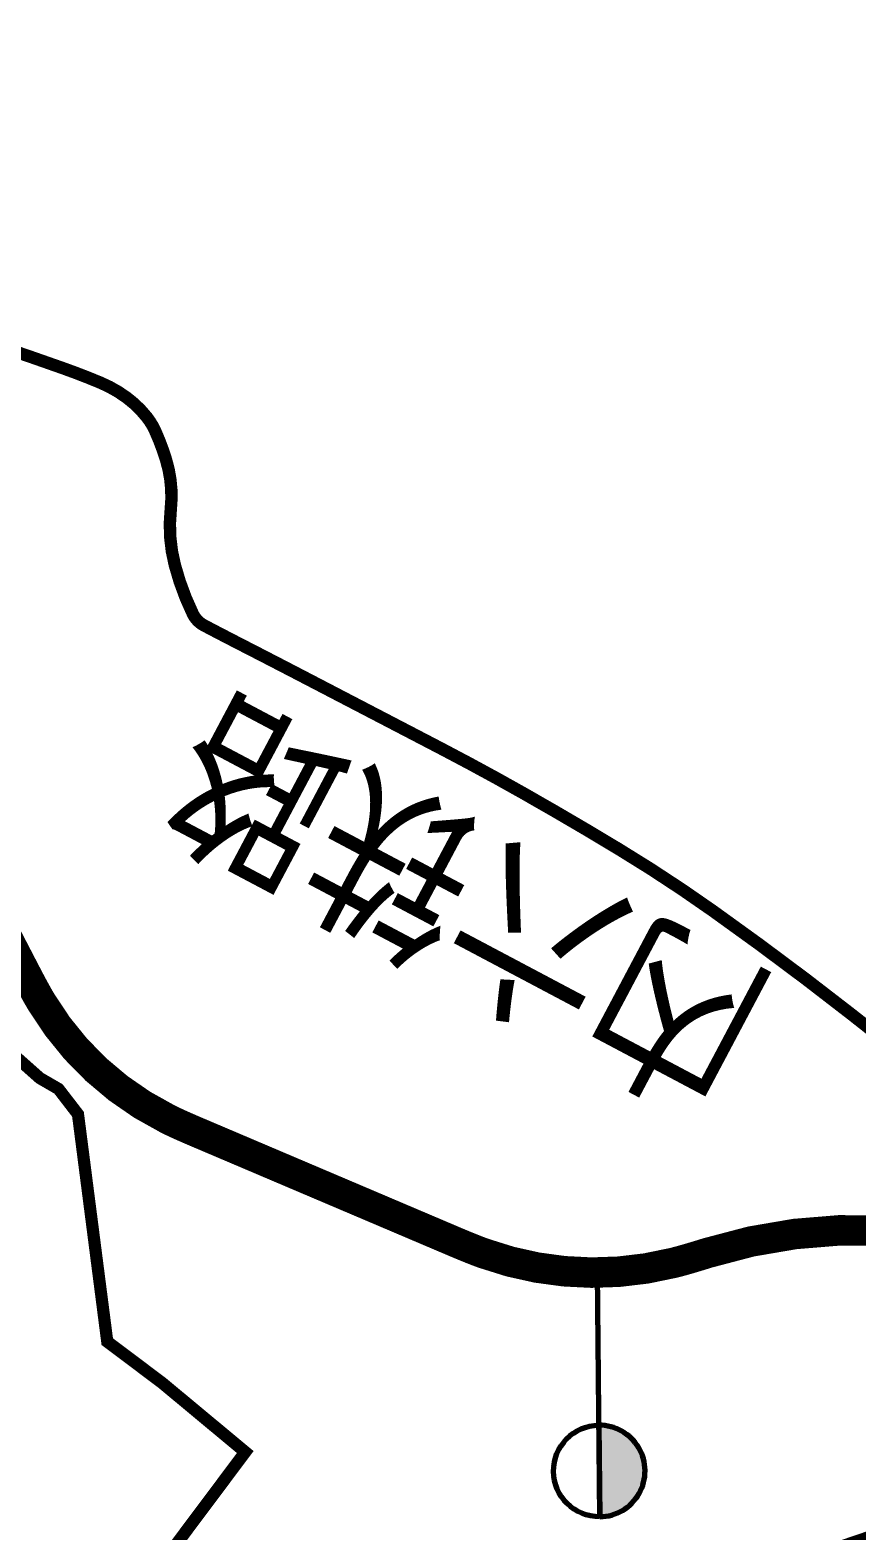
# Model space of a CAD drawing. Header units: millimetres. Extents: x 35362846 to 35427064, y 2977703 to 3025069.
# Drawn here: x 35401840 to 35405906, y 2982139 to 2989517 of the extents above; entities that cross this region are included whole.
import ezdxf
from ezdxf.enums import TextEntityAlignment as Align

# ---------------------------------------------------------------- set-up
doc = ezdxf.new("R2010")
doc.units = ezdxf.units.MM
doc.linetypes.add('ACAD_ISO03W100', pattern=[30, 12, -18])
for name, color, linetype, lineweight in [('station', 1, 'Continuous', 70), ('zhix', 7, 'Continuous', 100), ('布线1', 3, 'Continuous', 40)]:
    doc.layers.add(name, color=color, linetype=linetype, lineweight=lineweight)
doc.styles.add('GTF_XW', font='SIMHEI.TTF', dxfattribs={"width": 0.85})

# ---------------------------------------------------------------- blocks, each defined once
blk = doc.blocks.new('公里标')
at = {"layer": 'station'}
h = blk.add_hatch(color=256, dxfattribs=at)
edge = h.paths.add_edge_path()
edge.add_arc((-5.168849154029917e-16, 13), 3, 89.99999999999999, 270)
edge.add_line((1.148068456708479e-16, 10), (1.836909530733566e-16, 16))
blk.add_line((0, 16), (0, 0), dxfattribs=at)
blk.add_lwpolyline([(1.836909530733566e-16, 16, 1), (1.148068456708479e-16, 10)], format="xyb", close=True, dxfattribs=at)
blk.add_lwpolyline([(1.836909530733566e-16, 16, -1), (1.148068456708479e-16, 10, -15.34090689394177)], format="xyb", dxfattribs=at)

msp = doc.modelspace()

# ---------------------------------------------------------------- linework, layer by layer
at = {"color": 7, "linetype": 'ACAD_ISO03W100', "lineweight": 30, "ltscale": 10, "const_width": 60, "flags": 128}
msp.add_lwpolyline([(35418866.23188419, 2978378.983100739, 0.004080390774962373), (35418596.80560994, 2978693.138592005, 0.004791158972414836), (35418362.63645521, 2978956.577644102, 0.0003543143396224617), (35418239.15833521, 2979092.643811226, 0.003996350825637037), (35418228.10610276, 2979104.611842001, 0.06792216720668592), (35418130.92730086, 2979183.442931853, 0.05122509009407319), (35417981.35870609, 2979254.503733034, 0.009161870442463131), (35417860.07802561, 2979295.078857094, 0.01707140915295505), (35417793.92314001, 2979313.415354951, 0.003190866783669734), (35417664.47608376, 2979343.706254333, -0.002778571129377124), (35417515.79295195, 2979378.369149003, -0.005390348508511269), (35417279.62852211, 2979437.510805678, 0.004922091774080632), (35417021.05884513, 2979502.520708736, 0.03766326368203753), (35416897.71776866, 2979522.574886249, -0.03127973789751583), (35416748.97497919, 2979544.81619385, -0.05325594544248923), (35416561.68233379, 2979606.338739559, -0.06044425330420561), (35416412.98882862, 2979696.388619166, -0.007587952049075873), (35416234.34221566, 2979840.986118291, 0.006847103826226052), (35416036.60601101, 2980001.520319861, 0.0002694841232497695), (35415709.94511141, 2980259.097167061, -0.0002839571429885947), (35415399.92287777, 2980503.56870688, -0.004910757436677794), (35414938.60201403, 2980875.186126807, 0.01242290099839131), (35414754.0321868, 2981019.348725984, 0.02283920785058208), (35414739.99865586, 2981028.797451615, 0.00154275051017558), (35414525.78405131, 2981158.319618985, 0.01064144412683838), (35414147.83666477, 2981374.444351047, 0.0411038015925386), (35414044.57201701, 2981420.066358992, 0.06901478735395306), (35413989.47676188, 2981431.007699836, 0.03057829919438446), (35413863.18277305, 2981430.640230271, 0.03115158032553353), (35413746.06450457, 2981415.765441774, 0.02352594824960919), (35413594.12206817, 2981379.281346871, 0.09893002272265368), (35413417.57796877, 2981287.388981423, -0.09833410361813323), (35413240.0938972, 2981194.740938697, -0.04073514951179148), (35413083.48446786, 2981162.401515414, -0.05725052501045713), (35412969.52171671, 2981161.508758481, -0.03270727793196476), (35412844.62369458, 2981183.197089074, -0.06828361646879477), (35412787.89073737, 2981205.442285902, -0.006478438074403096), (35412708.22453558, 2981251.373256624, -0.006309920406218688), (35412627.66362084, 2981300.607127408, -0.007109575991234364), (35412453.01518252, 2981413.88843892, 0.01611211822854788), (35412375.04679694, 2981462.489320033, 0.006030743815692963), (35412355.65837151, 2981473.414027786, -0.001887386070859928), (35412293.42165814, 2981507.805937909, -0.03105938240227661), (35412115.76502267, 2981621.856179755, 0.05856159453818595), (35412018.12451634, 2981677.220603646, 0.07455818074380485), (35411972.8244367, 2981688.787045053, 0.02337222160871421), (35411824.64262813, 2981696.857779822, 0.03135944549089919), (35411658.60301311, 2981687.71255882, -0.0463726283427951), (35411546.05289105, 2981684.893440361, -0.01368638983780291), (35411441.82575372, 2981694.825702127, -0.01534786425170592), (35411349.54784179, 2981709.062222291, -0.00976499348540072), (35411222.87011665, 2981735.175858699, -0.00987603663534932), (35411098.72703619, 2981765.894819245, -0.01030393016335393), (35410982.8733958, 2981799.57735917, -0.003731720133359769), (35410665.74687479, 2981901.513048687, -0.01110241373182045), (35410325.743139, 2982022.041961506, -0.01959314859961788), (35410137.58445885, 2982102.050798432, -0.04625340091059676), (35410000.48362401, 2982183.059563553, 0.02780559995024925), (35409777.84486997, 2982325.928409726, 0.03888832751264433), (35409136.99918783, 2982625.428209243, -0.0418923695215447), (35408543.64225224, 2982907.082846744, -0.01207247956551466), (35408137.33008946, 2983156.791692346, 0.01632502749625514), (35407835.26338662, 2983338.913571144, 0.005319043244153008), (35407527.35871381, 2983506.834208597, -0.00927807294379759), (35407351.59706678, 2983604.501959291, -0.002426614319821954), (35407251.1358223, 2983663.445541859, -0.001071698242231496), (35407024.60485709, 2983798.497345647, -0.00568889787826118), (35406755.88853639, 2983963.663975924, -0.02367371918022087), (35406693.72242855, 2984007.098111172, -0.02877270487347326), (35406654.47151951, 2984041.157932368, 0.01370735609953618), (35406574.3225702, 2984115.053130686, 0.009110022828397695), (35406364.53488815, 2984291.464848995, 0.004020945570543051), (35405878.93236448, 2984678.506251221, 0.01189313492539639), (35405195.87875819, 2985188.240963161, 0.01831295251905008), (35404733.0118413, 2985491.957033847, 0.007203943023221069), (35404263.51830131, 2985766.830671012, 0.008684135356926779), (35403866.99192404, 2985982.369156811, 0.0001587498441745463), (35403714.40878296, 2986061.84539032, 4.587178485826644e-05), (35403186.24727278, 2986336.674999645, 0.001519740174840285), (35402876.07169668, 2986496.8431113, -0.002618506044703923), (35402696.25449477, 2986590.198001479, -0.1600914726806412), (35402640.28726461, 2986648.007429518, -0.04925000983831206), (35402551.83922194, 2986887.852608713, -0.09116253631834496), (35402531.92367198, 2987159.974699297, 0.1015866048264373), (35402508.96602634, 2987404.238161814, 0.0319386772966147), (35402455.35593578, 2987546.645641536, 0.06123810348110702), (35402414.01816278, 2987614.643949101, 0.06605584865704194), (35402315.73767542, 2987710.00590387, 0.06061078817768876), (35402186.11290542, 2987783.765933847, 0.01378746699138457), (35402000.74679083, 2987855.382846147, 0.005566294642696784), (35401535.15668325, 2988014.849530458, 0.005932663538232684), (35401024.88137181, 2988176.609511487, 0.06087504578406422), (35400973.30764547, 2988185.649434596, 0.03322404700854784), (35400911.09817819, 2988184.74703242, 0.007665120148548121), (35400642.95485242, 2988158.855956026, 0.01659302102936802), (35400459.28766552, 2988132.078869399, -0.0610929767666767), (35400408.78063299, 2988129.251563237, -0.01497639310374365), (35400290.68439594, 2988140.631473307, 0.003436963406389244), (35399777.47632167, 2988202.066746309, 0.001664530548268404), (35399411.45819705, 2988242.098665789, -0.004914357185530608), (35399287.57314523, 2988256.463572484, -0.04713084881569367), (35399187.23961471, 2988278.843070697, -0.01770856664424592), (35398930.63179399, 2988372.240155508, -0.0001110404689541234), (35398779.74128723, 2988433.331541061, -6.447504204309108e-05), (35398519.91097631, 2988538.635812269, -0.000203487876028982), (35398073.49237251, 2988719.839365959, -0.0004058527559001428), (35397849.77630614, 2988810.964554793, -0.03413791731482205), (35397734.2986614, 2988867.584489599, -0.04879728087617382), (35397661.06672374, 2988920.046153071, -0.02693835570744377), (35397646.38583106, 2988934.367845058, -0.001673464190031993), (35397423.7919879, 2989177.868919099, -0.0102108112385725), (35396545.84530416, 2990185.347605452, -0.1116166353948794), (35396489.34749098, 2990295.458984915, -0.002029740606815984), (35396470.06788492, 2990371.695851326, -0.0007239774681340016), (35396417.19380172, 2990585.726924416, -0.0003681586298127792), (35396317.11061049, 2990994.692199707, -0.001366020093266133), (35396290.51940337, 2991105.006279758, -0.05022184209249123), (35396256.8786247, 2991355.600648649, 0.03422871248738654), (35396219.33285746, 2991724.174588019, 0.006560775305257035), (35396183.25999376, 2991919.012953997, 0.005860422097011773), (35396137.47101858, 2992136.063291235, 0.0160237494521745), (35396087.78540307, 2992329.295446157, 0.01486266527026389), (35396021.46305817, 2992533.911816332, 0.04216228091036966), (35395954.41879557, 2992681.09054786, 0.02928583961997899), (35395828.83328392, 2992876.903979748, 0.03650288849989528), (35395689.25010556, 2993042.018628746, 0.05227485104687379), (35395572.79860182, 2993138.437561324, 0.02457356259542775), (35395433.61225474, 2993221.487463623, 0.0190917625035663), (35395245.86699849, 2993312.331553086, 0.02472666418132078), (35395060.67687519, 2993382.680593451, -0.02897449996101216), (35394903.11618672, 2993444.069542141, -0.03012366549850303), (35394739.8555951, 2993531.085587956, -0.05900700592198186), (35394665.50733503, 2993589.721984126, -0.01937551479199968), (35394594.53145057, 2993666.46489346, -0.006220107485981355), (35394386.03357295, 2993916.432062416, -0.00942149375005899), (35394243.89217977, 2994098.108626685, 0.01554485863886105), (35394156.38734774, 2994207.173489908, 0.08910572760940731), (35394087.38365244, 2994263.64074625, -0.1004647692034294), (35394027.19660565, 2994315.198631322, -0.04165475797633886), (35394006.99482623, 2994346.103977203, -0.006432157019347623), (35393896.16871364, 2994557.521947512, -0.05468090282659389), (35393773.94412017, 2994881.545868368, 0.1095158418251615), (35393694.99193283, 2995037.122388418, 0.07414350815211893), (35393642.02337725, 2995085.004272066, 0.03813218355890909), (35393521.39525372, 2995152.598993551, 0.0660688813248895), (35393359.15462497, 2995203.245977953, -0.108378071399393), (35393262.48302794, 2995242.594382726, -0.005030484230899208), (35393059.41977329, 2995385.284506752, 0.00304471450735417), (35392724.86250562, 2995622.364218935, 8.323227474345746e-05), (35392471.91919708, 2995799.242706299, 5.910429022702119e-05), (35392115.64655432, 2996048.226455086, 0.004384392981033206), (35391640.43652415, 2996374.08334244, 0.07810158596869592), (35391610.94380106, 2996387.839039743, 0.03774638808181176), (35391594.44061676, 2996391.271645147, 0.002428508986153945), (35391334.84591083, 2996423.82740825, 0.01050584268060696), (35390977.10419895, 2996459.320516342, -0.03685818561222406), (35390875.68320636, 2996474.810961432, -0.03660545095288807), (35390856.57470265, 2996480.688934952, -0.001585997268556518), (35390427.74923594, 2996649.374253763, -0.004242495518320086), (35389970.4767859, 2996835.433483303, -0.02661529251739993), (35389899.50582185, 2996869.55319541, -0.1287355596174808), (35389844.84518532, 2996921.237190455, -0.01413412917559478), (35389504.59772293, 2997503.210343775, -0.01942987886166506), (35389279.00410023, 2997956.340540905, 0.03868556904971648), (35389156.89202316, 2998179.648226276, 0.04049051767193246), (35389062.6011215, 2998301.47283411, 0.03603315070552847), (35388937.06685463, 2998420.583237194, 0.04056137848409505), (35388843.0328739, 2998485.751611628, 0.04928322479735752), (35388757.23839863, 2998524.732563318, 0.1139104428080228), (35388618.70137551, 2998538.791870058, -0.06833527591589844), (35388388.49962287, 2998541.267358339, -0.03560257797487776), (35388043.81676067, 2998617.761447789, -0.1412058638909301), (35387967.47885749, 2998666.704417067, -0.001922897196346353), (35387871.20136166, 2998777.304765701, -0.0005212495250661979), (35387518.03215242, 2999187.040976776, -3.820747170427055e-05), (35386834.2611084, 2999982.128623962, -0.0005240444546960586), (35386784.47335797, 3000040.153582538, -0.01013372622548928), (35386729.86367641, 3000106.6136219, 0.008508650053336597), (35386665.08357192, 3000185.975489432, 0.04751209957476349), (35386585.52732873, 3000263.777093515, -0.0244499175125609), (35386424.39991407, 3000407.447121023, -0.01972914344504811), (35386303.48790614, 3000536.131680161, -0.05343726001583392), (35386266.15410431, 3000589.771596022, -0.06379016559246807), (35386232.65545589, 3000675.159447551, -0.02307394457954464), (35386182.37684919, 3000922.792788087, -0.0003559972478558841), (35386171.49704075, 3000993.131212234, -0.0009486908729570852), (35386167.48326416, 3001019.536369913, -0.00875733124701244), (35386151.00965655, 3001144.14468284, 0.006075338318269813), (35386128.22833512, 3001323.879681033, 0.03837281641918912), (35386094.22497837, 3001479.638403237, 0.04603552504727002), (35386044.45108, 3001602.947644469, 0.05576689178486739), (35385965.93270627, 3001720.962426662, 0.02763124445465823), (35385770.60267173, 3001929.068326494, 0.006079688825332164), (35385451.15576828, 3002226.453708768, 0.01058472784756997), (35385262.06677603, 3002391.070314652, 0.005944150408945205), (35385135.17713752, 3002494.367642618, -0.006059959808868021), (35385010.73522051, 3002595.720260346, -0.01677690225771941), (35384908.36891162, 3002687.175809503, -0.01358951460033359), (35384789.08969229, 3002807.532111771, -0.06617773032623463), (35384707.42105626, 3002921.551156953, -0.04001137906194334), (35384615.33441788, 3003133.760471264, -0.04044364605316388), (35384572.40694543, 3003302.867308736, -0.0406575257651677), (35384557.41592313, 3003475.774179397, -0.08063089889592918), (35384601.0597543, 3003753.812132496, 0.06216967379808195), (35384670.68594315, 3004111.152673019, 0.02066596456410588), (35384677.79012257, 3004374.901937127, 0.05322551751516189), (35384665.42064452, 3004476.844123946, 0.1115143330117879), (35384601.48003465, 3004609.478815769, -0.07874496948507287), (35384499.56310822, 3004789.918181886, -0.02766388353325597), (35384443.97387214, 3004968.56219396, -0.04075489551960429), (35384423.10863033, 3005093.947986276, -0.1518954339877997), (35384467.72060407, 3005295.286748546, 0.1640709144665316), (35384504.7209689, 3005483.317366774, 4.560630924934931e-05), (35384471.68670654, 3005733.967102051, 4.25666072596549e-05), (35384436.24606661, 3006002.509631592, 5.504028418586637e-06), (35384400.01130314, 3006276.866083867, -3.300140696863585e-06), (35384344.0630514, 3006700.475910038, -0.004653984716856598), (35384328.95051533, 3006823.733524799, -0.001802435216272773), (35384294.04250459, 3007142.462776911)], format="xyb", dxfattribs=at)
at = {"color": 7, "lineweight": 30, "const_width": 1}
for points in [[(35406345.64845024, 2984268.155999534, 0.004020945570543354), (35405860.42324559, 2984654.896665924, 0.01189313492534702), (35405178.51326925, 2985163.777934045, 0.01831295251894014), (35404717.48307053, 2985466.28881852, 0.007203943023198276), (35404248.73551131, 2985740.725707505, 0.008684135356933055), (35403853.12464237, 2985955.766553572, 0.0001587498441766024), (35403700.55839672, 2986035.233986729, 4.587178485797057e-05), (35403172.40177048, 2986310.061054692, 0.001519740174844242), (35402862.3882342, 2986470.145492406, -0.002618506044658245), (35402682.29215713, 2986563.645164955, -0.160091472687255), (35402613.29632688, 2986634.912037945, -0.04925000983833235), (35402522.80840259, 2986880.288778465, -0.09116253631913682), (35402502.10094992, 2987163.231269368, 0.1015866048278869), (35402480.27236652, 2987395.481799239, 0.03193867729676308), (35402428.01120637, 2987534.306039712, 0.0612381034774547), (35402390.47650113, 2987596.048515077, 0.06605584865695274), (35402297.86015511, 2987685.914530569, 0.06061078817725701), (35402174.53376373, 2987756.090611304, 0.01378746699106499), (35401990.71067172, 2987827.111370892, 0.005566294642721826), (35401525.75246257, 2987986.361627179, 0.005932663538269682)], [(35406345.64845024, 2984268.155999534, 0.004020945570543354), (35405860.42324559, 2984654.896665924, 0.01189313492534702), (35405178.51326925, 2985163.777934045, 0.01831295251894014), (35404717.48307053, 2985466.28881852, 0.007203943023198276), (35404248.73551131, 2985740.725707505, 0.008684135356933055), (35403853.12464237, 2985955.766553572, 0.0001587498441766024), (35403700.55839672, 2986035.233986729, 4.587178485797057e-05), (35403172.40177048, 2986310.061054692, 0.001519740174844242), (35402862.3882342, 2986470.145492406, -0.002618506044658245), (35402682.29215713, 2986563.645164955, -0.160091472687255), (35402613.29632688, 2986634.912037945, -0.04925000983833235), (35402522.80840259, 2986880.288778465, -0.09116253631913682), (35402502.10094992, 2987163.231269368, 0.1015866048278869), (35402480.27236652, 2987395.481799239, 0.03193867729676308), (35402428.01120637, 2987534.306039712, 0.0612381034774547), (35402390.47650113, 2987596.048515077, 0.06605584865695274), (35402297.86015511, 2987685.914530569, 0.06061078817725701), (35402174.53376373, 2987756.090611304, 0.01378746699106499), (35401990.71067172, 2987827.111370892, 0.005566294642721826), (35401525.75246257, 2987986.361627179, 0.005932663538269682)], [(35406383.42132606, 2984314.773698456, 0.004020945570543333), (35405897.44148337, 2984702.115836517, 0.01189313492544639), (35405213.24424714, 2985212.703992277, 0.01831295251914917), (35404748.54061208, 2985517.625249176, 0.007203943023242969), (35404278.30109131, 2985792.93563452, 0.008684135356918395), (35403880.85920571, 2986008.97176005, 0.0001587498441724933), (35403728.2591692, 2986088.45679391, 4.587178485862849e-05), (35403200.09277508, 2986363.288944599, 0.001519740174836315), (35402889.75515915, 2986523.540730194, -0.002618506044748675), (35402710.21683241, 2986616.750838003, -0.1600914726743846), (35402667.27820234, 2986661.102821088, -0.0492500098385534), (35402580.87004129, 2986895.41643896, -0.09116253631897359), (35402561.74639405, 2987156.718129226, 0.1015866048265772), (35402537.65968617, 2987412.99452439, 0.03193867729648706), (35402482.7006652, 2987558.985243359, 0.06123810348374696), (35402437.55982443, 2987633.239383128, 0.0660558486569356), (35402333.61519573, 2987734.09727717, 0.06061078817840931), (35402197.69204711, 2987811.441256388, 0.01378746699122696), (35402010.78290994, 2987883.654321403, 0.005566294642673229), (35401544.56090394, 2988043.337433739, 0.005932663538195646)], [(35406383.42132606, 2984314.773698456, 0.004020945570543333), (35405897.44148337, 2984702.115836517, 0.01189313492544639), (35405213.24424714, 2985212.703992277, 0.01831295251914917), (35404748.54061208, 2985517.625249176, 0.007203943023242969), (35404278.30109131, 2985792.93563452, 0.008684135356918395), (35403880.85920571, 2986008.97176005, 0.0001587498441724933), (35403728.2591692, 2986088.45679391, 4.587178485862849e-05), (35403200.09277508, 2986363.288944599, 0.001519740174836315), (35402889.75515915, 2986523.540730194, -0.002618506044748675), (35402710.21683241, 2986616.750838003, -0.1600914726743846), (35402667.27820234, 2986661.102821088, -0.0492500098385534), (35402580.87004129, 2986895.41643896, -0.09116253631897359), (35402561.74639405, 2987156.718129226, 0.1015866048265772), (35402537.65968617, 2987412.99452439, 0.03193867729648706), (35402482.7006652, 2987558.985243359, 0.06123810348374696), (35402437.55982443, 2987633.239383128, 0.0660558486569356), (35402333.61519573, 2987734.09727717, 0.06061078817840931), (35402197.69204711, 2987811.441256388, 0.01378746699122696), (35402010.78290994, 2987883.654321403, 0.005566294642673229), (35401544.56090394, 2988043.337433739, 0.005932663538195646)]]:
    msp.add_lwpolyline(points, format="xyb", dxfattribs=at)
at = {"layer": 'zhix', "color": 1, "const_width": 150, "flags": 128}
msp.add_lwpolyline([(35407082.3504847, 2983328.659766432, 0.1993419333709196), (35405173.40445148, 2983506.734341494), (35405172.44788448, 2983506.437905618), (35405171.49269792, 2983506.141901172), (35405170.5375093, 2983505.845903359), (35405169.5823176, 2983505.549915497), (35405168.62712178, 2983505.2539409), (35405167.67192084, 2983504.957982888), (35405166.71671372, 2983504.662044775), (35405165.76149941, 2983504.366129879), (35405164.80627689, 2983504.070241517), (35405163.85104511, 2983503.774383006), (35405162.89580306, 2983503.478557663), (35405161.94054972, 2983503.182768805), (35405160.98528405, 2983502.887019749), (35405160.03000504, 2983502.591313814), (35405159.07471165, 2983502.295654316), (35405158.11940286, 2983502.000044573), (35405157.16407765, 2983501.704487903), (35405156.208735, 2983501.408987625), (35405155.25337388, 2983501.113547056), (35405154.29799327, 2983500.818169515), (35405153.34259215, 2983500.522858321), (35405152.3871695, 2983500.227616792), (35405151.4317243, 2983499.932448247), (35405150.47625553, 2983499.637356007), (35405149.52076217, 2983499.34234339), (35405148.56524321, 2983499.047413716), (35405147.60969763, 2983498.752570306), (35405146.6541244, 2983498.457816479), (35405145.69852253, 2983498.163155557), (35405144.74289099, 2983497.86859086), (35405143.78722878, 2983497.574125709), (35405142.83153487, 2983497.279763427), (35405141.87580825, 2983496.985507334), (35405140.92004794, 2983496.691360754), (35405139.9642529, 2983496.397327009), (35405139.00842214, 2983496.103409422), (35405138.05255464, 2983495.809611315), (35405137.09664941, 2983495.515936014), (35405136.14070543, 2983495.222386841), (35405135.18472172, 2983494.928967122), (35405134.22869726, 2983494.635680182), (35405133.27263105, 2983494.342529345), (35405132.31652211, 2983494.049517938), (35405131.36036943, 2983493.756649286), (35405130.40417201, 2983493.463926716), (35405129.44792887, 2983493.171353556), (35405128.49163901, 2983492.878933133), (35405127.53530145, 2983492.586668775), (35405126.57891518, 2983492.294563811), (35405125.62247923, 2983492.002621569), (35405124.66599261, 2983491.71084538), (35405123.70945434, 2983491.419238573), (35405122.75286343, 2983491.12780448), (35405121.7962189, 2983490.83654643), (35405120.83951979, 2983490.545467757), (35405119.8827651, 2983490.254571791), (35405118.92595387, 2983489.963861867), (35405117.96908511, 2983489.673341318), (35405117.01215787, 2983489.383013477), (35405116.05517118, 2983489.09288168), (35405115.09812406, 2983488.80294926), (35405114.14101555, 2983488.513219555), (35405113.18384469, 2983488.223695902), (35405112.22661053, 2983487.934381636), (35405111.26931209, 2983487.645280097), (35405110.31194843, 2983487.356394621), (35405109.35451859, 2983487.067728549), (35405108.39702162, 2983486.77928522), (35405107.43945658, 2983486.491067975), (35405106.48182251, 2983486.203080155), (35405105.52411848, 2983485.915325102), (35405104.56634352, 2983485.627806158), (35405103.60849673, 2983485.340526667), (35405102.65057714, 2983485.053489973), (35405101.69258384, 2983484.76669942), (35405100.73451588, 2983484.480158355), (35405099.77637234, 2983484.193870122), (35405098.81815229, 2983483.907838071), (35405097.85985482, 2983483.622065547), (35405096.90147898, 2983483.336555902), (35405095.94302388, 2983483.051312482), (35405094.98448858, 2983482.76633864), (35405094.0258722, 2983482.481637725), (35405093.06717379, 2983482.19721309), (35405092.10839248, 2983481.913068087), (35405091.14952735, 2983481.629206071), (35405090.19057749, 2983481.345630395), (35405089.23154201, 2983481.062344415), (35405088.27242003, 2983480.779351486), (35405087.31321063, 2983480.496654966), (35405086.35391293, 2983480.214258214), (35405085.39452606, 2983479.932164586), (35405084.43504911, 2983479.650377444), (35405083.47548123, 2983479.368900148), (35405082.51582152, 2983479.087736059), (35405081.55606913, 2983478.80688854), (35405080.59622317, 2983478.526360954), (35405079.63628279, 2983478.246156665), (35405078.67624711, 2983477.966279039), (35405077.71611528, 2983477.686731442), (35405076.75588644, 2983477.40751724), (35405075.79555974, 2983477.128639803), (35405074.83513433, 2983476.850102499), (35405073.87460938, 2983476.571908698), (35405072.91398402, 2983476.294061773), (35405071.95325743, 2983476.016565092), (35405070.99242877, 2983475.739422032), (35405070.03149722, 2983475.462635966), (35405069.07046193, 2983475.186210268), (35405068.10932209, 2983474.910148315), (35405067.14807688, 2983474.634453484), (35405066.18672549, 2983474.359129154), (35405065.2252671, 2983474.084178704), (35405064.2637009, 2983473.809605514), (35405063.3020261, 2983473.535412965), (35405062.34024188, 2983473.261604439), (35405061.37834746, 2983472.988183322), (35405060.41634203, 2983472.715152997), (35405059.45422483, 2983472.44251685), (35405058.49199506, 2983472.170278267), (35405057.52965193, 2983471.898440638), (35405056.56719469, 2983471.627007349), (35405055.60462254, 2983471.355981793), (35405054.64193474, 2983471.08536736), (35405053.6791305, 2983470.815167443), (35405052.71620909, 2983470.545385436), (35405051.75316973, 2983470.276024731), (35405050.79001169, 2983470.007088727), (35405049.82673422, 2983469.73858082), (35405048.86333658, 2983469.470504407), (35405047.89981803, 2983469.20286289), (35405046.93617783, 2983468.935659667), (35405045.97241528, 2983468.668898139), (35405045.00852963, 2983468.402581712), (35405044.04452018, 2983468.136713791), (35405043.0803862, 2983467.871297776), (35405042.11612699, 2983467.606337076), (35405041.15174186, 2983467.341835099), (35405040.1872301, 2983467.077795253), (35405039.22259101, 2983466.814220949), (35405038.25782391, 2983466.551115598), (35405037.29292811, 2983466.288482612), (35405036.32790295, 2983466.026325406), (35405035.36274773, 2983465.764647393), (35405034.39746179, 2983465.503451991), (35405033.43204448, 2983465.242742617), (35405032.46649511, 2983464.982522689), (35405031.50081305, 2983464.722795628), (35405030.53499766, 2983464.463564854), (35405029.56904827, 2983464.204833791), (35405028.60296427, 2983463.94660586), (35405027.636745, 2983463.68888449), (35405026.67038985, 2983463.431673103), (35405025.70389818, 2983463.174975129), (35405024.7372694, 2983462.918793997), (35405023.77050289, 2983462.663133136), (35405022.80359802, 2983462.407995977), (35405021.83655423, 2983462.153385954), (35405020.86937089, 2983461.8993065), (35405019.90204743, 2983461.645761051), (35405018.93458326, 2983461.392753043), (35405017.9669778, 2983461.140285913), (35405016.99923048, 2983460.888363102), (35405016.03134074, 2983460.636988049), (35405015.06330801, 2983460.386164196), (35405014.09513173, 2983460.135894987), (35405013.12681137, 2983459.886183865), (35405012.15834637, 2983459.637034277), (35405011.1897362, 2983459.388449668), (35405010.22098033, 2983459.140433489), (35405009.25207822, 2983458.892989188), (35405008.28302937, 2983458.646120216), (35405007.31383325, 2983458.399830026), (35405006.34448937, 2983458.15412207), (35405005.37499721, 2983457.908999805), (35405004.40535628, 2983457.664466687), (35405003.4355661, 2983457.420526172), (35405002.46562618, 2983457.17718172), (35405001.49553605, 2983456.934436792), (35405001.00953273, 2983456.813065251, -0.1487058855151333), (35404071.07759497, 2983503.977980835), (35404070.60636684, 2983504.147901508), (35404069.66581502, 2983504.487551665), (35404068.72547329, 2983504.82778307), (35404067.78534085, 2983505.168592328), (35404066.84541685, 2983505.509976048), (35404065.90570046, 2983505.85193084), (35404064.96619084, 2983506.194453315), (35404064.02688715, 2983506.537540087), (35404063.08778851, 2983506.88118777), (35404062.14889409, 2983507.225392982), (35404061.210203, 2983507.570152343), (35404060.27171438, 2983507.915462473), (35404059.33342735, 2983508.261319997), (35404058.39534104, 2983508.607721539), (35404057.45745453, 2983508.954663726), (35404056.51976695, 2983509.302143186), (35404055.58227739, 2983509.650156552), (35404054.64498495, 2983509.998700455), (35404053.70788871, 2983510.347771529), (35404052.77098776, 2983510.697366412), (35404051.83428118, 2983511.047481741), (35404050.89776803, 2983511.398114158), (35404049.96144737, 2983511.749260303), (35404049.02531829, 2983512.100916821), (35404048.08937982, 2983512.453080357), (35404047.15363102, 2983512.805747558), (35404046.21807092, 2983513.158915076), (35404045.28269859, 2983513.51257956), (35404044.34751303, 2983513.866737663), (35404043.4125133, 2983514.221386041), (35404042.4776984, 2983514.576521349), (35404041.54306737, 2983514.932140247), (35404040.6086192, 2983515.288239395), (35404039.67435291, 2983515.644815453), (35404038.74026752, 2983516.001865088), (35404037.806362, 2983516.359384963), (35404036.87263535, 2983516.717371746), (35404035.93908657, 2983517.075822107), (35404035.00571465, 2983517.434732715), (35404034.07251855, 2983517.794100244), (35404033.13949725, 2983518.153921367), (35404032.20664973, 2983518.514192761), (35404031.27397494, 2983518.874911103), (35404030.34147185, 2983519.236073072), (35404029.40913941, 2983519.59767535), (35404028.47697658, 2983519.959714616), (35404027.54498229, 2983520.322187561), (35404026.6131555, 2983520.685090867), (35404025.68149514, 2983521.048421222), (35404024.75000013, 2983521.412175316), (35404023.81866942, 2983521.776349839), (35404022.88750192, 2983522.140941484), (35404021.95649654, 2983522.505946946), (35404021.02565222, 2983522.871362919), (35404020.09496786, 2983523.237186103), (35404019.16444237, 2983523.603413194), (35404018.23407464, 2983523.970040895), (35404017.30386357, 2983524.337065906), (35404016.37380806, 2983524.704484933), (35404015.44390701, 2983525.072294679), (35404014.51415928, 2983525.440491852), (35404013.58456378, 2983525.809073161), (35404012.65511937, 2983526.178035315), (35404011.72582492, 2983526.547375025), (35404010.79667931, 2983526.917089004), (35404009.86768141, 2983527.287173967), (35404008.93883007, 2983527.657626629), (35404008.01012415, 2983528.028443708), (35404007.08156251, 2983528.399621922), (35404006.15314399, 2983528.771157992), (35404005.22486746, 2983529.143048639), (35404004.29673173, 2983529.515290586), (35404003.36873566, 2983529.887880558), (35404002.44087809, 2983530.260815281), (35404001.51315784, 2983530.634091482), (35404000.58557374, 2983531.007705889), (35403999.65812462, 2983531.381655233), (35403998.73080929, 2983531.755936245), (35403997.80362658, 2983532.130545657), (35403996.87657529, 2983532.505480205), (35403995.94965426, 2983532.880736622), (35403995.02286227, 2983533.256311646), (35403994.09619813, 2983533.632202016), (35403993.16966065, 2983534.00840447), (35403992.24324863, 2983534.384915749), (35403991.31696084, 2983534.761732595), (35403990.3907961, 2983535.13885175), (35403989.46475318, 2983535.51626996), (35403988.53883088, 2983535.89398397), (35403987.61302796, 2983536.271990528), (35403986.68734322, 2983536.65028638), (35403985.76177543, 2983537.028868276), (35403984.83632335, 2983537.407732967), (35403983.91098578, 2983537.786877204), (35403982.98576145, 2983538.166297741), (35403982.06064915, 2983538.545991331), (35403981.13564762, 2983538.925954729), (35403980.21075565, 2983539.306184691), (35403979.28597197, 2983539.686677977), (35403978.36129534, 2983540.067431341), (35403977.43672451, 2983540.448441546), (35403976.51225823, 2983540.829705352), (35403975.58789524, 2983541.21121952), (35403974.66363429, 2983541.592980813), (35403973.73947412, 2983541.974985995), (35403972.81541345, 2983542.357231831), (35403971.89145103, 2983542.739715086), (35403970.96758559, 2983543.122432528), (35403970.04381585, 2983543.505380924), (35403969.12014055, 2983543.888557044), (35403968.19655842, 2983544.271957656), (35403967.27306816, 2983544.655579533), (35403966.3496685, 2983545.039419446), (35403965.42635818, 2983545.423474167), (35403964.50313589, 2983545.807740469), (35403963.58000034, 2983546.192215128), (35403962.65695026, 2983546.576894919), (35403961.73398434, 2983546.961776617), (35403960.81110132, 2983547.346857001), (35403959.88829986, 2983547.732132848), (35403958.96557869, 2983548.117600937), (35403958.04293652, 2983548.503258048), (35403957.12037203, 2983548.88910096), (35403956.19788392, 2983549.275126457), (35403955.27547088, 2983549.661331318), (35403954.35313162, 2983550.047712328), (35403953.43086483, 2983550.43426627), (35403952.50866918, 2983550.820989927), (35403951.58654337, 2983551.207880086), (35403950.66448609, 2983551.594933533), (35403949.74249602, 2983551.982147052), (35403948.82057185, 2983552.369517433), (35403947.89871225, 2983552.757041462), (35403946.9769159, 2983553.144715928), (35403946.05518149, 2983553.532537621), (35403945.13350768, 2983553.92050333), (35403944.21189315, 2983554.308609846), (35403943.29033659, 2983554.696853959), (35403942.36883664, 2983555.085232463), (35403941.44739201, 2983555.473742148), (35403940.52600133, 2983555.862379808), (35403939.6046633, 2983556.251142235), (35403938.68337657, 2983556.640026226), (35403937.7621398, 2983557.029028573), (35403936.84095168, 2983557.418146071), (35403935.91981084, 2983557.807375515), (35403934.99871597, 2983558.196713704), (35403934.07766571, 2983558.586157432), (35403933.15665872, 2983558.975703496), (35403932.23569368, 2983559.365348695), (35403931.31476922, 2983559.755089825), (35403930.39388401, 2983560.144923685), (35403929.47303671, 2983560.534847074), (35403928.55222597, 2983560.92485679), (35403927.63145045, 2983561.314949634), (35403926.71070879, 2983561.705122405), (35403925.78999964, 2983562.095371903), (35403924.86932166, 2983562.485694929), (35403923.94867351, 2983562.876088282), (35403923.02805382, 2983563.266548766), (35403922.10746125, 2983563.65707318), (35403921.18689445, 2983564.047658327), (35403920.26635205, 2983564.438301009), (35403919.34583272, 2983564.828998028), (35403918.42533509, 2983565.219746186), (35403917.50485782, 2983565.610542286), (35403916.58439955, 2983566.001383131), (35403915.66395892, 2983566.392265525), (35403914.74353458, 2983566.783186269), (35403913.82312517, 2983567.174142168), (35403912.90272933, 2983567.565130027), (35403911.98234572, 2983567.956146647), (35403911.06197295, 2983568.347188833), (35403910.14160971, 2983568.738253389), (35403909.2212546, 2983569.129337119), (35403908.30090629, 2983569.520436828), (35403907.38056341, 2983569.911549319), (35403906.46022461, 2983570.302671397), (35403905.53988851, 2983570.693799867), (35403904.61955199, 2983571.08493229), (35402679.66141968, 2984091.678871627), (35402678.74108542, 2984092.070004392), (35402677.82075261, 2984092.461140567), (35402676.90042268, 2984092.852283558), (35402675.98009711, 2984093.243436776), (35402675.05977733, 2984093.634603628), (35402674.1394648, 2984094.025787523), (35402673.21916095, 2984094.416991869), (35402672.29886726, 2984094.808220074), (35402671.37858515, 2984095.199475547), (35402670.45831609, 2984095.590761697), (35402669.53806151, 2984095.98208193), (35402668.61782289, 2984096.373439655), (35402667.69760165, 2984096.764838278), (35402666.77739927, 2984097.156281209), (35402665.85721719, 2984097.547771852), (35402664.93705685, 2984097.939313617), (35402664.01691971, 2984098.330909909), (35402663.09680723, 2984098.722564134), (35402662.17672087, 2984099.1142797), (35402661.25666208, 2984099.506060011), (35402660.3366323, 2984099.897908474), (35402659.41663302, 2984100.289828493), (35402658.49666566, 2984100.681823474), (35402657.5767317, 2984101.073896822), (35402656.65683259, 2984101.466051939), (35402655.7369698, 2984101.858292231), (35402654.81714479, 2984102.2506211), (35402653.89735901, 2984102.643041951), (35402652.97761393, 2984103.035558183), (35402652.05791102, 2984103.428173201), (35402651.13825174, 2984103.820890406), (35402650.21863756, 2984104.213713198), (35402649.29906993, 2984104.60664498), (35402648.37955034, 2984104.99968915), (35402647.46008024, 2984105.392849108), (35402646.54066113, 2984105.786128253), (35402645.62129446, 2984106.179529984), (35402644.70198171, 2984106.573057699), (35402643.78272435, 2984106.966714795), (35402642.86352386, 2984107.360504667), (35402641.94438173, 2984107.754430715), (35402641.02529941, 2984108.14849633), (35402640.10627842, 2984108.542704909), (35402639.18732022, 2984108.937059845), (35402638.26842629, 2984109.331564533), (35402637.34959812, 2984109.726222363), (35402636.43083721, 2984110.12103673), (35402635.51214505, 2984110.516011022), (35402634.59352311, 2984110.911148632), (35402633.67497289, 2984111.306452948), (35402632.7564959, 2984111.701927359), (35402631.83809362, 2984112.097575253), (35402630.91976756, 2984112.493400017), (35402630.00151922, 2984112.889405037), (35402629.08335009, 2984113.2855937), (35402628.16526169, 2984113.681969388), (35402627.24725552, 2984114.078535486), (35402626.3293331, 2984114.475295376), (35402625.41149592, 2984114.872252441), (35402624.49374551, 2984115.269410061), (35402623.57608337, 2984115.666771615), (35402622.65851104, 2984116.064340483), (35402621.74103002, 2984116.462120043), (35402620.82364184, 2984116.86011367), (35402619.90634803, 2984117.258324741), (35402618.98915011, 2984117.65675663), (35402618.07204961, 2984118.055412712), (35402617.15504806, 2984118.454296357), (35402616.23814701, 2984118.853410939), (35402615.32134798, 2984119.252759827), (35402614.40465251, 2984119.65234639), (35402613.48806216, 2984120.052173996), (35402612.57157846, 2984120.452246012), (35402611.65520296, 2984120.852565804), (35402610.73893721, 2984121.253136735), (35402609.82278277, 2984121.653962168), (35402608.90674119, 2984122.055045467), (35402607.99081402, 2984122.45638999), (35402607.07500284, 2984122.857999098), (35402606.15930921, 2984123.259876149), (35402605.24373469, 2984123.662024498), (35402604.32828086, 2984124.064447502), (35402603.41294929, 2984124.467148513), (35402602.49774155, 2984124.870130885), (35402601.58265923, 2984125.273397969), (35402600.66770391, 2984125.676953115), (35402599.75287718, 2984126.08079967), (35402598.83818062, 2984126.484940981), (35402597.92361583, 2984126.889380395), (35402597.00918441, 2984127.294121254), (35402596.09488796, 2984127.699166901), (35402595.18072806, 2984128.104520677), (35402594.26670635, 2984128.510185921), (35402593.35282441, 2984128.91616597), (35402592.43908387, 2984129.322464161), (35402591.52548634, 2984129.729083828), (35402590.61203346, 2984130.136028303), (35402589.69872682, 2984130.54330092), (35402588.78556807, 2984130.950905005), (35402587.87255884, 2984131.358843889), (35402586.95970076, 2984131.767120895), (35402586.04699548, 2984132.175739349), (35402585.13444462, 2984132.584702575), (35402584.22204984, 2984132.994013891), (35402583.30981278, 2984133.403676618), (35402582.39773512, 2984133.813694073), (35402581.48581849, 2984134.224069571), (35402580.57406456, 2984134.634806427), (35402579.662475, 2984135.04590795), (35402578.75105148, 2984135.457377452), (35402577.83979568, 2984135.869218241), (35402576.92870925, 2984136.281433622), (35402576.0177939, 2984136.6940269), (35402575.10705131, 2984137.107001377), (35402574.19648317, 2984137.520360352), (35402573.28609117, 2984137.934107125), (35402572.37587701, 2984138.348244991), (35402571.4658424, 2984138.762777243), (35402570.55598904, 2984139.177707175), (35402569.64631864, 2984139.593038076), (35402568.73683293, 2984140.008773234), (35402567.82753363, 2984140.424915934), (35402566.91842245, 2984140.841469461), (35402566.00950111, 2984141.258437095), (35402565.10077138, 2984141.675822115), (35402564.19223499, 2984142.093627798), (35402563.28389366, 2984142.51185742), (35402562.37574916, 2984142.930514253), (35402561.46780322, 2984143.349601565), (35402560.56005763, 2984143.769122627), (35402559.65251414, 2984144.189080705), (35402558.7451745, 2984144.609479058), (35402557.83804052, 2984145.030320948), (35402556.93111394, 2984145.451609636), (35402556.02439655, 2984145.873348375), (35402555.11789015, 2984146.29554042), (35402554.21159653, 2984146.718189022), (35402553.30551747, 2984147.14129743), (35402552.39965479, 2984147.564868889), (35402551.49401028, 2984147.988906645), (35402550.58858578, 2984148.413413936), (35402549.68338308, 2984148.838394002), (35402548.77840403, 2984149.263850078), (35402547.87365042, 2984149.689785399), (35402546.96912412, 2984150.116203194), (35402546.06482694, 2984150.543106692), (35402545.16076075, 2984150.970499118), (35402544.25692737, 2984151.398383694), (35402543.35332868, 2984151.826763641), (35402542.44996652, 2984152.255642174), (35402541.54684278, 2984152.685022509), (35402540.64395931, 2984153.114907857), (35402539.74131799, 2984153.545301427), (35402538.83892071, 2984153.976206425), (35402537.93676934, 2984154.407626053), (35402537.0348658, 2984154.839563511), (35402536.13321197, 2984155.272021998), (35402535.23180976, 2984155.705004706), (35402534.33066107, 2984156.138514826), (35402533.42976785, 2984156.572555549), (35402532.52913198, 2984157.007130057), (35402531.62875541, 2984157.442241534), (35402530.72864006, 2984157.877893158), (35402529.82878789, 2984158.314088106), (35402528.92920082, 2984158.75082955), (35402528.02988083, 2984159.18812066), (35402527.13082986, 2984159.625964603), (35402526.23204987, 2984160.064364542), (35402525.33354284, 2984160.503323636), (35402524.43531075, 2984160.942845043), (35402523.53735556, 2984161.382931917), (35402522.63967928, 2984161.823587406), (35402521.7422839, 2984162.26481466), (35402520.84517141, 2984162.706616821), (35402519.94834382, 2984163.148997028), (35402519.05180315, 2984163.591958421), (35402518.15555142, 2984164.03550413), (35402517.25959065, 2984164.479637287), (35402516.36392287, 2984164.924361018), (35402515.91537156, 2984165.147357188, -0.1436237789757461), (35401896.30737069, 2984738.708579666), (35401896.05046902, 2984739.138609503), (35401895.5380396, 2984739.997338832), (35401895.02617643, 2984740.856405799), (35401894.51487653, 2984741.715808136), (35401894.00413694, 2984742.575543582), (35401893.49395469, 2984743.435609883), (35401892.98432682, 2984744.296004789), (35401892.47525034, 2984745.156726059), (35401891.96672227, 2984746.017771455), (35401891.45873964, 2984746.879138745), (35401890.95129945, 2984747.740825706), (35401890.44439871, 2984748.602830118), (35401889.93803442, 2984749.465149769), (35401889.4322036, 2984750.32778245), (35401888.92690323, 2984751.190725961), (35401888.4221303, 2984752.053978105), (35401887.91788182, 2984752.917536693), (35401887.41415475, 2984753.781399541), (35401886.91094611, 2984754.645564469), (35401886.40825284, 2984755.510029305), (35401885.90607194, 2984756.374791882), (35401885.40440038, 2984757.239850038), (35401884.90323512, 2984758.105201617), (35401884.40257313, 2984758.970844469), (35401883.90241137, 2984759.836776446), (35401883.40274681, 2984760.702995412), (35401882.90357639, 2984761.56949923), (35401882.40489707, 2984762.436285773), (35401881.9067058, 2984763.303352916), (35401881.40899953, 2984764.170698542), (35401880.91177518, 2984765.038320538), (35401880.41502971, 2984765.906216796), (35401879.91876006, 2984766.774385214), (35401879.42296314, 2984767.642823695), (35401878.92763589, 2984768.511530146), (35401878.43277526, 2984769.380502481), (35401877.93837813, 2984770.249738619), (35401877.44444145, 2984771.119236482), (35401876.95096213, 2984771.988993999), (35401876.45793709, 2984772.859009103), (35401875.96536323, 2984773.729279734), (35401875.47323746, 2984774.599803833), (35401874.98155669, 2984775.47057935), (35401874.49031783, 2984776.341604237), (35401873.99951776, 2984777.212876453), (35401873.50915339, 2984778.08439396), (35401873.01922161, 2984778.956154726), (35401872.52971932, 2984779.828156722), (35401872.04064339, 2984780.700397928), (35401871.55199073, 2984781.572876321), (35401871.06375819, 2984782.445589892), (35401870.57594268, 2984783.31853663), (35401870.08854106, 2984784.191714532), (35401869.60155022, 2984785.065121595), (35401869.11496702, 2984785.938755827), (35401868.62878833, 2984786.812615234), (35401868.14301102, 2984787.686697832), (35401867.65763196, 2984788.561001638), (35401867.17264799, 2984789.435524674), (35401866.68805599, 2984790.310264967), (35401866.20385282, 2984791.185220548), (35401865.72003531, 2984792.060389452), (35401865.23660035, 2984792.935769719), (35401864.75354476, 2984793.811359392), (35401864.27086538, 2984794.687156519), (35401863.78855907, 2984795.563159153), (35401863.30662268, 2984796.439365349), (35401862.82505304, 2984797.315773169), (35401862.34384699, 2984798.192380675), (35401861.86300135, 2984799.069185935), (35401861.38251298, 2984799.946187024), (35401860.9023787, 2984800.823382016), (35401860.42259533, 2984801.700768992), (35401859.9431597, 2984802.578346035), (35401859.46406864, 2984803.456111234), (35401858.98531897, 2984804.334062679), (35401858.50690751, 2984805.212198467), (35401858.02883108, 2984806.090516696), (35401857.55108649, 2984806.969015469), (35401857.07367055, 2984807.847692893), (35401856.59658009, 2984808.726547077), (35401856.1198119, 2984809.605576136), (35401855.64336281, 2984810.484778185), (35401855.16722959, 2984811.364151347), (35401854.69140908, 2984812.243693745), (35401854.21589807, 2984813.123403507), (35401853.74069335, 2984814.003278765), (35401853.26579174, 2984814.883317652), (35401852.79119001, 2984815.763518305), (35401852.31688496, 2984816.643878868), (35401851.84287341, 2984817.524397484), (35401851.36915211, 2984818.405072299), (35401850.89571789, 2984819.285901466), (35401850.42256751, 2984820.166883139), (35401849.94969776, 2984821.048015475), (35401849.47710542, 2984821.929296633), (35401849.00478729, 2984822.810724777), (35401848.53274014, 2984823.692298073), (35401848.06096075, 2984824.574014693), (35401847.58944589, 2984825.455872805), (35401847.11819234, 2984826.337870587), (35401846.64719688, 2984827.220006217), (35401846.17645628, 2984828.102277876), (35401845.70596731, 2984828.984683746), (35401845.23572674, 2984829.867222017), (35401844.76573133, 2984830.749890875), (35401844.29597786, 2984831.632688514), (35401843.8264631, 2984832.515613128), (35401843.35718378, 2984833.398662915), (35401842.88813671, 2984834.281836074), (35401842.41931861, 2984835.165130809), (35401841.95072626, 2984836.048545324), (35401841.48235641, 2984836.932077826), (35401841.01420583, 2984837.815726527), (35401840.54627126, 2984838.699489639), (35401840.07854947, 2984839.583365376), (35401839.61103719, 2984840.467351954), (35401839.14373121, 2984841.351447596), (35401838.67662824, 2984842.235650522), (35401838.20972505, 2984843.119958955), (35401837.74301838, 2984844.004371123), (35401837.27650499, 2984844.888885255), (35401836.8101816, 2984845.773499579), (35401836.34404499, 2984846.65821233), (35401835.87809189, 2984847.543021743), (35401835.41231903, 2984848.427926053), (35401834.94672316, 2984849.312923501), (35401834.48130101, 2984850.198012326), (35401834.01604934, 2984851.083190771), (35401833.55096488, 2984851.968457082), (35401833.08604436, 2984852.853809505), (35401832.62128454, 2984853.739246287), (35401832.15668212, 2984854.624765679), (35401831.69223385, 2984855.510365934), (35401831.22793648, 2984856.396045303), (35401830.76378673, 2984857.281802043), (35401830.29978133, 2984858.167634411), (35401829.835917, 2984859.053540665), (35401829.3721905, 2984859.939519064), (35401828.90859853, 2984860.825567872), (35401828.44513784, 2984861.71168535), (35401827.98180515, 2984862.597869763), (35401827.51859719, 2984863.484119377), (35401827.05551067, 2984864.370432459), (35401826.59254234, 2984865.256807278), (35401826.1296889, 2984866.143242105), (35401825.66694711, 2984867.029735209), (35401825.20431366, 2984867.916284865), (35401824.74178528, 2984868.802889345), (35401824.27935871, 2984869.689546924), (35401823.81703065, 2984870.576255879), (35401823.35479784, 2984871.463014485), (35401822.892657, 2984872.349821023), (35401822.43060483, 2984873.23667377), (35401821.96863807, 2984874.123571007), (35401821.50675343, 2984875.010511015), (35401821.04494762, 2984875.897492075), (35401820.58321738, 2984876.784512472), (35401820.12155942, 2984877.671570488), (35401819.65997045, 2984878.558664408), (35401819.1984472, 2984879.445792518), (35401818.73698637, 2984880.332953103), (35401818.27558468, 2984881.22014445), (35401817.81423886, 2984882.107364846), (35401817.35294561, 2984882.99461258), (35401816.89170165, 2984883.88188594), (35401816.43050371, 2984884.769183215), (35401815.96934849, 2984885.656502695), (35401815.50823271, 2984886.543842671), (35401815.04715306, 2984887.431201431), (35401814.5861063, 2984888.318577267), (35401814.12508911, 2984889.205968472), (35401813.66409821, 2984890.093373336), (35401813.20313032, 2984890.980790151), (35401812.74218216, 2984891.86821721), (35401812.28125042, 2984892.755652805), (35401811.82033183, 2984893.643095228), (35401811.35942309, 2984894.530542773), (35401810.89852095, 2984895.417993731), (35401810.43762168, 2984896.305447165), (35401504.771608, 2985484.860870265, 0.1217965419372244)], format="xyb", dxfattribs=at)
at = {"layer": '布线1', "color": 248, "const_width": 60}
msp.add_lwpolyline([(35401906.67347474, 2981202.660762107), (35402898.23324379, 2982527.449197427), (35402489.80769223, 2982867.084282474), (35402219.79406759, 2983070.17232301), (35402075.795375, 2984187.841141383), (35401979.89376733, 2984312.286761293), (35401887.9278519, 2984365.59083148), (35401772.05093544, 2984468.522826078)], dxfattribs=at)
msp.add_lwpolyline([(35405975.55950552, 2982113.159271061, 0.002230781611628254), (35405705.62088124, 2982020.463546145, 0.002155421265115935)], format="xyb", dxfattribs=at)

# ---------------------------------------------------------------- block references
at = {"layer": 'station', "color": 1, "xscale": 74.99999999862358, "yscale": 75, "zscale": 75, "rotation": 180.5602342706349}
msp.add_blockref('公里标', (35404629.22686283, 2983409.27488729), dxfattribs=at)

# ---------------------------------------------------------------- texts
at = {"color": 7, "style": 'GTF_XW', "width": 0.85}
msp.add_text('内六铁路', height=675, rotation=152.0781655546437, dxfattribs=at).set_placement((35404134.09740015, 2985516.263872064), align=Align.CENTER)

doc.saveas('drawing.dxf')
